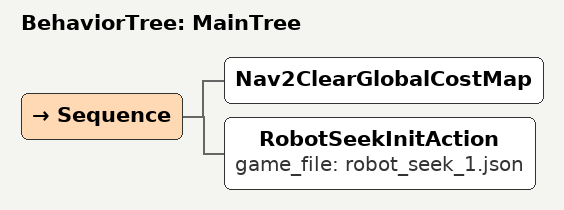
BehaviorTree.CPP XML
<?xml version="1.0"?>
<root main_tree_to_execute="MainTree">
	<BehaviorTree ID="MainTree">
		<Sequence>
			<Nav2ClearGlobalCostMap />
			<RobotSeekInitAction game_file="robot_seek_1.json" />
		</Sequence>
	</BehaviorTree>
</root>
